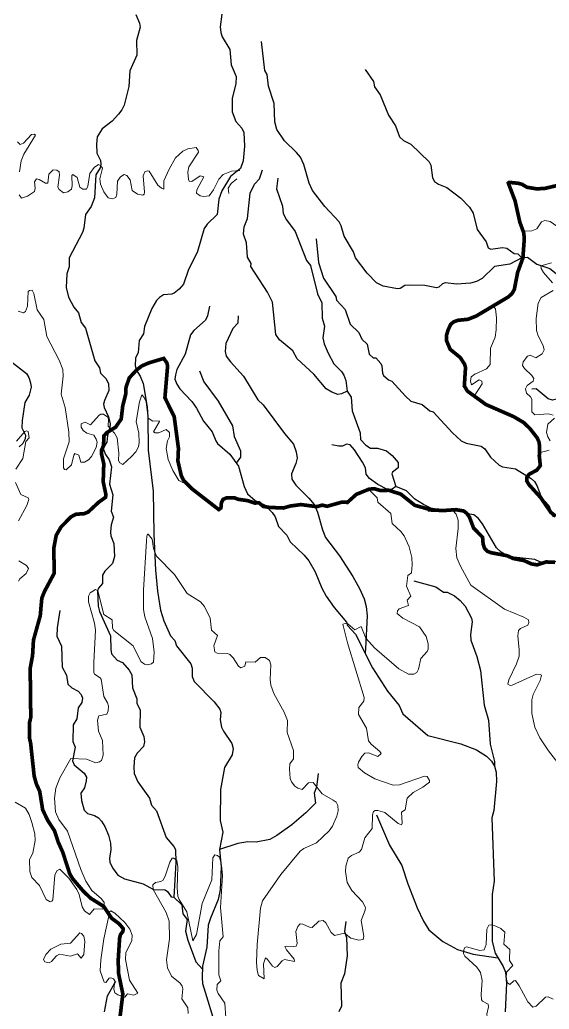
# Model space of a CAD drawing. Header units: feet. Extents: x -72 to 1107026, y -16 to 8357890.
# Drawn here: x 744780 to 759175, y 8214493 to 8241400 of the extents above; entities that cross this region are included whole.
import ezdxf

# ---------------------------------------------------------------- set-up
doc = ezdxf.new("R2010")
doc.units = ezdxf.units.FT
doc.header["$LTSCALE"] = 10
doc.header["$MEASUREMENT"] = 0
doc.layers.add('CURVAS_PERU_500_PSAD-18', color=23, linetype='CONTINUOUS', lineweight=5)
doc.layers.add('Hidrografia-IGN-QUEBRADAS', color=151, linetype='CONTINUOUS', lineweight=25)
doc.layers.add('INEI-PROV-PSAD56', color=7, linetype='CONTINUOUS')

msp = doc.modelspace()

# ---------------------------------------------------------------- linework, layer by layer
at = {"layer": 'CURVAS_PERU_500_PSAD-18'}
for points in [[(744770, 8237267), (744815, 8237564), (744893, 8237747), (745207, 8238258), (745171, 8238287), (745100, 8238278), (744880, 8238040), (744790, 8238011), (744719, 8238080)], [(750761, 8237300), (750540, 8237282), (750307, 8237196), (750193, 8237065), (750051, 8236773), (749929, 8236616), (749783, 8236595), (749686, 8236615), (749584, 8236682), (749598, 8236779), (749780, 8237133), (749686, 8237160), (749460, 8237005), (749387, 8237015), (749363, 8237057), (749349, 8237256), (749379, 8237402), (749636, 8237800), (749633, 8237849), (749573, 8237924), (749352, 8237889), (749215, 8237830), (749016, 8237644), (748841, 8237341), (748701, 8237020), (748698, 8236798), (748630, 8236817), (748536, 8236900), (748295, 8237279), (748249, 8237294), (748180, 8237267), (748133, 8237157), (748175, 8236709), (748163, 8236661), (748126, 8236631), (747981, 8236662), (747835, 8236755), (747777, 8237046), (747689, 8237166), (747622, 8237195), (747517, 8237130), (747433, 8237007), (747418, 8236659), (747393, 8236564), (747301, 8236531), (747182, 8236561), (747065, 8236722), (746979, 8236930), (746958, 8237077), (747028, 8237367), (746988, 8237429), (746922, 8237465), (746799, 8237385), (746682, 8237223), (746634, 8236879), (746593, 8236790), (746495, 8236793), (746411, 8236844), (746336, 8237107), (746221, 8237196), (746194, 8237162), (746208, 8236887), (746185, 8236791), (746086, 8236718), (745969, 8236693), (745852, 8236786), (745814, 8236850), (745858, 8237171), (745850, 8237269), (745790, 8237312), (745692, 8237323), (745570, 8237204), (745544, 8236957), (745475, 8236956), (745303, 8237058), (745232, 8237076), (745182, 8236995), (745198, 8236821), (745176, 8236726), (744991, 8236601), (744826, 8236546), (744766, 8236643)], [(750460, 8236678), (750447, 8236820), (750526, 8236945), (750681, 8237075)], [(758466, 8235649), (758703, 8235661), (758840, 8235719), (758961, 8235907), (759054, 8235938), (759201, 8235916), (759383, 8235786), (759530, 8235874), (759851, 8235840), (760053, 8235933), (760341, 8235865), (760609, 8236044), (760979, 8236097), (761379, 8236105), (761503, 8236087), (761580, 8236028), (761636, 8235862), (761679, 8235803), (761828, 8235807), (762141, 8235958), (762364, 8235954), (762409, 8236037), (762174, 8236259), (761591, 8236731)], [(759268, 8234248), (759015, 8234524), (758955, 8234633), (758947, 8234706), (759233, 8234787)], [(746120, 8229922), (746113, 8230185), (746016, 8230859), (745903, 8231215), (745957, 8231711), (745948, 8231885), (745853, 8232143), (745520, 8232786), (745437, 8233253), (745251, 8233516), (745159, 8233955), (745117, 8234044), (745044, 8234037), (745005, 8234008), (744993, 8233610), (744939, 8233471), (744879, 8233432), (744736, 8233474)], [(759279, 8230650), (759159, 8230680), (758786, 8230655), (758698, 8230737), (758704, 8231085), (758668, 8231149), (758554, 8231246), (758530, 8231366), (758575, 8231453), (758736, 8231571), (758753, 8231642), (758698, 8231723), (758500, 8231913), (758449, 8231998), (758468, 8232095), (758587, 8232254), (758656, 8232276), (758814, 8232209), (758981, 8232317), (759041, 8232424), (759014, 8232545), (758871, 8232808), (758827, 8232951), (758822, 8233276), (758874, 8233697), (758960, 8233846), (759283, 8234034)], [(757136, 8231168), (757356, 8231504), (757340, 8231575), (757272, 8231604), (757062, 8231477), (757033, 8231569), (757056, 8231691), (757155, 8231765), (757473, 8231910), (757566, 8232024), (757582, 8232471), (757704, 8232772), (757734, 8232969), (757746, 8233294), (757715, 8233540), (757667, 8233598), (757638, 8233610)], [(749253, 8228850), (749217, 8228813), (749109, 8228867), (748941, 8229145), (748814, 8229444), (748764, 8229745), (748794, 8229946), (748852, 8230056), (748855, 8230179), (748763, 8230256), (748557, 8230168), (748458, 8230170), (748419, 8230197), (748582, 8230475), (748570, 8230494), (748396, 8230485), (748274, 8230567), (748216, 8231011), (748165, 8231125), (748099, 8231197), (748034, 8231011), (747945, 8230476), (748013, 8230160), (748030, 8229901), (748011, 8229786), (747937, 8229655), (747822, 8229523), (747583, 8229303), (747502, 8229349), (747467, 8229415), (747477, 8229614), (747429, 8230029), (747354, 8230159), (747271, 8230250)], [(747271, 8230250), (747186, 8230345), (747195, 8230543), (747178, 8230590), (747055, 8230671), (746981, 8230676), (746942, 8230645), (746707, 8230387), (746555, 8230454), (746450, 8230415), (746448, 8230317), (746501, 8230233), (746601, 8230158), (746789, 8230100), (746861, 8229998), (746882, 8229914), (746860, 8229767), (746727, 8229527), (746646, 8229432), (746538, 8229372), (746441, 8229373), (746387, 8229562), (746274, 8229602), (746246, 8229562), (746183, 8229296), (746038, 8229161), (745994, 8229173), (745969, 8229216), (745973, 8229460), (746120, 8229922)], [(759200, 8229953), (759133, 8230059), (759101, 8230179), (759133, 8230399), (759320, 8230563)], [(744689, 8229938), (744918, 8230205), (744965, 8230218), (745011, 8230202), (745036, 8230034), (744949, 8229935), (744863, 8229469), (744669, 8229179)], [(758909, 8229636), (758936, 8229635), (759177, 8229696)], [(744668, 8228815), (744806, 8228493), (745005, 8228397), (745025, 8228355), (744969, 8228189), (744742, 8227772)], [(746164, 8221307), (746597, 8221297), (746847, 8221194), (746944, 8221217), (747005, 8221259), (747046, 8221402), (747032, 8221801), (746921, 8222051), (746896, 8222349), (746930, 8222469), (747145, 8222516), (747185, 8222606), (747192, 8222731), (747168, 8222827), (747066, 8222998), (746989, 8223466), (746962, 8223507), (746816, 8223603), (746798, 8223649), (746790, 8223923), (746835, 8224797), (746808, 8224995), (746651, 8225573), (746651, 8225722), (746693, 8225812), (746836, 8225909), (746898, 8225875), (747062, 8225224), (747288, 8225078), (747301, 8224855), (747335, 8224790), (747865, 8224374), (748074, 8223951), (748172, 8223875), (748244, 8223855), (748365, 8223883), (748420, 8223932), (748436, 8224206), (748386, 8224577), (748181, 8225166), (748144, 8225363), (748144, 8225887), (748225, 8227234), (748236, 8227359), (748250, 8227407), (748273, 8227407), (748379, 8227272), (748413, 8227021), (748495, 8226811), (748991, 8226318), (749331, 8225795), (749690, 8225570), (749806, 8225440), (749953, 8225124), (749996, 8224803), (750156, 8224656), (750053, 8224377), (750086, 8224208), (750149, 8224171), (750424, 8224166), (750494, 8224141), (750581, 8224052), (750730, 8223821), (750789, 8223777), (750900, 8223824), (750930, 8223941), (751178, 8223932), (751325, 8224062), (751449, 8224061), (751569, 8223975), (751602, 8223856), (751586, 8223457), (751603, 8223308), (751691, 8223075), (751965, 8222569), (752063, 8222340), (752047, 8222017), (752226, 8221524), (752220, 8221301), (752126, 8221168), (752115, 8221019), (752136, 8220770), (752167, 8220675), (752261, 8220560), (752343, 8220503), (752461, 8220469), (752634, 8220646), (752754, 8220662), (752998, 8220349), (753303, 8220180), (753383, 8220120), (753431, 8220034), (753437, 8219885), (753404, 8219739), (753279, 8219467), (753190, 8219346), (752846, 8219020), (752507, 8218861), (752407, 8218788), (751875, 8218157), (751380, 8217437), (751329, 8217244), (751232, 8216249), (751216, 8215774), (751234, 8215550), (751273, 8215406), (751423, 8215319), (751402, 8215728), (751460, 8215889), (751519, 8215848), (751653, 8215668), (751716, 8215629), (751782, 8215658), (751917, 8215806), (751980, 8215845), (752248, 8215794), (752238, 8215857), (752028, 8216105), (751986, 8216194), (752029, 8216211), (752228, 8216194), (752299, 8216212), (752320, 8216282), (752283, 8216603), (752337, 8216743), (752406, 8216813), (752479, 8216810), (752659, 8216723), (752732, 8216713), (752908, 8216887), (753026, 8216909), (753097, 8216840), (753249, 8216582), (753341, 8216500), (753605, 8216563), (753778, 8216427), (753995, 8216367), (754113, 8216386), (754131, 8216483), (754066, 8216902), (754169, 8217182), (754176, 8217256), (754096, 8217410), (753809, 8217723), (753685, 8217940), (753640, 8218234), (753644, 8218384), (753704, 8218599), (753802, 8218675), (754008, 8218765), (754075, 8218837), (754158, 8219150), (754357, 8219403), (754369, 8219777), (754398, 8219871), (754440, 8219897), (754514, 8219898), (754705, 8219840), (755072, 8219541), (755162, 8219509), (755178, 8219555), (755161, 8219854), (755257, 8219914), (755311, 8220233), (755477, 8220382), (755737, 8220530), (755916, 8220665), (755919, 8220714), (755854, 8220819), (755783, 8220834), (755101, 8220591), (754928, 8220585), (754434, 8220759), (754154, 8220924), (753983, 8221070), (753971, 8221142), (753991, 8221214), (754076, 8221367), (754162, 8221457), (754258, 8221465), (754512, 8221366), (754604, 8221443), (754566, 8221505), (754336, 8221697), (754258, 8221794), (754208, 8222138), (753993, 8222503), (753998, 8222700), (754136, 8222874), (754142, 8222973), (753687, 8224454), (753559, 8224963), (753627, 8224985), (753700, 8224969), (753894, 8224814), (754061, 8224903), (754189, 8224580), (754425, 8224322), (755085, 8223749), (755345, 8223601), (755492, 8223601), (755578, 8223650), (755621, 8223740), (755687, 8224031), (755852, 8224218), (755885, 8224284), (755886, 8224433), (755833, 8224626), (755647, 8224891), (755193, 8225126), (755041, 8225250), (755051, 8225323), (755093, 8225385), (755348, 8225475), (755317, 8225618), (755416, 8225723), (755295, 8225994), (755334, 8226289), (755433, 8226356), (755449, 8226580), (755437, 8226780), (755365, 8227070), (755227, 8227364), (755143, 8227488), (754901, 8227703), (754869, 8227970), (754511, 8228280), (754497, 8228397), (754310, 8228588)], [(759572, 8220989), (759158, 8221521), (758923, 8221875), (758780, 8222167), (758698, 8222532), (758701, 8222906), (758740, 8223050), (758929, 8223431), (758969, 8223573), (758927, 8223598), (758828, 8223600), (758166, 8223306), (758117, 8223297), (758054, 8223336), (758077, 8223454), (758283, 8223882), (758354, 8224095), (758361, 8224270), (758323, 8224643), (758341, 8224791), (758394, 8224842), (758597, 8224936), (758624, 8225005), (758615, 8225079), (758489, 8225157), (757958, 8225376), (757041, 8226027), (756759, 8226539), (756666, 8226771), (756636, 8227018), (756702, 8227564), (756696, 8227788), (756644, 8227954), (756550, 8228055)], [(744751, 8226683), (744967, 8226557), (745016, 8226475), (744956, 8226340), (744784, 8226195), (744746, 8226131)], [(747068, 8217279), (747078, 8217296), (747078, 8217394), (747002, 8217493), (746740, 8217724), (746575, 8217974), (746436, 8218295), (746081, 8219336), (745841, 8219653), (745755, 8219861), (745727, 8220234), (745758, 8220507), (745870, 8220784), (746164, 8221307)], [(744659, 8220120), (744940, 8219962), (745034, 8219786), (745112, 8219574), (745185, 8219258), (745195, 8219084), (745137, 8218739), (745046, 8218562), (745055, 8218238), (745106, 8218072), (745315, 8217859), (745495, 8217475), (745602, 8217416), (745649, 8217430), (745678, 8217470), (745735, 8218142), (745786, 8218255), (745870, 8218305), (746111, 8218055), (746329, 8217751), (746394, 8217616), (746480, 8217277), (746542, 8217170), (746680, 8217067), (746806, 8217219), (747027, 8217213), (747068, 8217279)], [(749358, 8214379), (749346, 8214528), (749188, 8214779), (749212, 8215051), (749199, 8215124), (749139, 8215204), (748908, 8215395), (748798, 8215618), (748772, 8215840), (748852, 8216409), (748838, 8216883), (748760, 8217120), (748403, 8217749), (748399, 8217873), (748468, 8217936), (748616, 8217962), (748677, 8218003), (748744, 8218137), (748857, 8218494), (748920, 8218601), (748968, 8218597), (749047, 8218537), (749080, 8218368), (749057, 8217793), (749076, 8217570), (749111, 8217476), (749322, 8217139), (749485, 8216356), (749589, 8216529), (749743, 8217364), (750003, 8218013), (750032, 8218610), (750087, 8218690), (750159, 8218676), (750212, 8218625), (750263, 8218406), (750290, 8218132), (750239, 8217260), (750313, 8216464), (750219, 8216352), (750192, 8216078), (750189, 8215429), (750248, 8215266), (750149, 8215161), (750134, 8215013), (750172, 8214921), (750356, 8214655), (750384, 8214260)], [(747207, 8217071), (747069, 8216404), (746983, 8215835), (746965, 8215537), (747074, 8215233), (747117, 8215219), (747206, 8215338), (747255, 8215347), (747325, 8215322), (747364, 8215261), (747339, 8215038), (747361, 8214943), (747443, 8214887), (747574, 8214841)], [(747574, 8214841), (747636, 8214818), (747710, 8214913), (747880, 8214875), (747988, 8214927), (747766, 8215284), (747658, 8215848), (747668, 8216022), (747825, 8216362), (747834, 8216510), (747772, 8216673), (747639, 8216854), (747365, 8217109), (747257, 8217166), (747221, 8217138), (747207, 8217071)], [(757272, 8215546), (757209, 8215636), (756879, 8215940), (756848, 8216008), (756850, 8216107), (756881, 8216175), (756927, 8216190), (757288, 8216093), (757407, 8216111), (757458, 8216250), (757476, 8216674), (757531, 8216781), (757605, 8216789), (757725, 8216755), (757857, 8216685), (757968, 8216586), (757945, 8216265), (758105, 8216118), (758094, 8215851)], [(758094, 8215851), (758092, 8215819), (758186, 8215678), (758017, 8215502), (758006, 8215329), (758045, 8215212), (758105, 8215169), (758214, 8215267), (758258, 8215273), (758359, 8215131), (758594, 8214690), (758731, 8214547), (758820, 8214578), (759070, 8214820), (759144, 8214827), (759279, 8214767)], [(757269, 8213445), (757271, 8213659), (757435, 8213694), (757504, 8213853), (757657, 8213934), (757684, 8214078), (757659, 8214148), (757486, 8214288), (757480, 8214362), (757527, 8214556), (757515, 8214629), (757361, 8214711), (757335, 8214752), (757325, 8214901), (757354, 8215275), (757309, 8215494), (757272, 8215546)]]:
    msp.add_lwpolyline(points, dxfattribs=at)
msp.add_lwpolyline([(746445, 8215883), (746346, 8215995), (746159, 8215938), (745864, 8215986), (745774, 8215947), (745645, 8215794), (745581, 8215757), (745461, 8215785), (745429, 8215849), (745485, 8215985), (745627, 8216125), (745893, 8216261), (746162, 8216293), (746415, 8216567), (746461, 8216554), (746524, 8216477), (746551, 8216331), (746524, 8215983)], close=True, dxfattribs=at)
at = {"layer": 'Hidrografia-IGN-QUEBRADAS'}
for p, q in [((754179, 8224298), (754169, 8224175)), ((757683, 8221225), (757688, 8221107))]:
    msp.add_line(p, q, dxfattribs=at)
for points in [[(747932, 8241544), (748032, 8241312), (748054, 8241195), (747958, 8240834), (747962, 8240437), (747768, 8240009), (747741, 8239589), (747616, 8239081), (747554, 8238949), (747465, 8238832), (747293, 8238643), (747016, 8238430), (746886, 8238219), (746863, 8238021), (746878, 8237772), (746974, 8237570), (746987, 8237472), (746963, 8237375), (746849, 8237183), (746808, 8236561), (746723, 8236326), (746564, 8236103), (746521, 8235732), (746482, 8235613), (746120, 8234929), (746121, 8234681), (746058, 8234492), (746041, 8234118), (746109, 8233853), (746251, 8233588), (746375, 8233433), (746445, 8233168), (746568, 8233013), (746822, 8232124), (746947, 8231938), (746973, 8231791), (747131, 8231632), (747192, 8231496), (747201, 8231322), (747079, 8231049), (747060, 8230951), (747075, 8230853), (747191, 8230604), (747237, 8230409), (747233, 8230310), (747163, 8230096), (747149, 8229911), (747061, 8229791), (747055, 8229716), (747108, 8229576), (747207, 8229432), (747270, 8229242), (747222, 8228770), (747309, 8228485), (747267, 8228038), (747327, 8227876), (747261, 8227662), (747245, 8227463), (747258, 8227364), (747338, 8227154), (747358, 8226805), (747304, 8226614), (747094, 8226401), (747026, 8226297), (747030, 8226074), (746917, 8225944), (746889, 8225875), (746909, 8225452), (746945, 8225307), (747249, 8224650), (747253, 8224277), (747277, 8224154), (747424, 8223987), (747576, 8223923), (747754, 8223714), (747827, 8223584), (747848, 8223236), (747963, 8222932), (747959, 8222808), (748052, 8222634), (748040, 8222160), (748149, 8221909), (748173, 8221761), (748147, 8221640), (747975, 8221459), (747901, 8221330), (747877, 8221081), (747889, 8220907), (747990, 8220680), (748303, 8220228), (748361, 8220038), (748493, 8219890), (748756, 8219162), (748971, 8218920), (749017, 8218832), (749024, 8218483), (748969, 8217536)], [(750272, 8241552), (750231, 8241204), (750242, 8241055), (750286, 8240939), (750490, 8240596), (750525, 8240174), (750659, 8239853), (750651, 8239654), (750552, 8239267), (750559, 8238893), (750658, 8238638), (750820, 8238448), (750874, 8238336), (750893, 8237962), (750851, 8237565), (750780, 8237353), (750506, 8237138), (750276, 8236752), (750190, 8236518), (750146, 8236108), (749878, 8235845), (749789, 8235725), (749610, 8235101), (749355, 8234586), (749230, 8234208), (749118, 8234074), (748978, 8233969), (748911, 8233936), (748689, 8233916), (748582, 8233851), (748493, 8233763), (748369, 8233547), (748172, 8233060), (748147, 8232863), (748022, 8232677), (747995, 8232354), (747926, 8232195), (747913, 8231996), (747942, 8231876), (748057, 8231712), (748134, 8231507), (748242, 8230867), (748265, 8230593), (748272, 8229699), (748405, 8228582), (748422, 8227407), (748470, 8226434), (748526, 8225861), (748606, 8225343), (748694, 8225056), (748882, 8224648), (748998, 8224517), (749042, 8224375), (749431, 8223887), (749466, 8223768), (749468, 8223544), (749525, 8223406), (750066, 8222853), (750222, 8222657), (750242, 8222561), (750225, 8222362), (750265, 8222166), (750317, 8222053), (750542, 8221722), (750582, 8221579), (750555, 8221408), (750348, 8221068), (750238, 8220471), (750226, 8219621), (750297, 8219305), (750212, 8218839), (750255, 8218367), (750228, 8217742), (750177, 8217473), (749961, 8216967), (749903, 8216776), (749867, 8216178), (749752, 8215666), (749735, 8215342), (749751, 8215193), (750136, 8213926)], [(758434, 8234928), (758106, 8234755), (757691, 8234690), (757356, 8234360), (757202, 8234279), (757035, 8234233), (756664, 8234212), (756343, 8234245), (756277, 8234219), (756178, 8234132), (756112, 8234114), (755794, 8234178), (755372, 8234187), (755252, 8234170), (755122, 8234092), (755052, 8234079), (754658, 8234158), (754483, 8234245), (754226, 8234509), (753907, 8234923), (753857, 8235090), (753599, 8235512), (753516, 8235800), (753461, 8235908), (753071, 8236323), (752743, 8236760), (752645, 8236957), (752503, 8237463), (752411, 8237661), (752304, 8237794), (751981, 8238107), (751769, 8238417), (751713, 8238627), (751699, 8239125), (751542, 8239595), (751509, 8239915), (751444, 8240019), (751350, 8240807)], [(754171, 8240049), (754397, 8239724), (754423, 8239577), (754581, 8239356), (754807, 8238807), (754999, 8238519), (755106, 8238217), (755216, 8238115), (755414, 8238019), (755915, 8237540), (755953, 8237450), (755999, 8237104), (756057, 8236999), (756162, 8236928), (756394, 8236843), (756768, 8236548), (757011, 8236303), (757108, 8236139), (757216, 8235700), (757465, 8235361), (757519, 8235195), (757583, 8235164), (757908, 8235203), (758026, 8235192), (758225, 8235041), (758323, 8235039), (758434, 8234928)], [(753680, 8231303), (753523, 8231229), (753424, 8231214), (753262, 8231273), (753114, 8231365), (752778, 8231760), (752326, 8232182), (752205, 8232398), (751842, 8232697), (751740, 8232838), (751653, 8233723), (751518, 8233989), (751060, 8234693), (751067, 8234770), (750968, 8234940), (750940, 8235336), (750867, 8235570), (750877, 8235769), (750972, 8235997), (751042, 8236686), (751159, 8236933), (751295, 8237076), (751382, 8237316)], [(751794, 8237094), (751764, 8236799), (751921, 8236329), (751943, 8236135), (752032, 8235958), (752267, 8235639), (752579, 8234858), (752680, 8234717), (752873, 8233949), (752997, 8233706), (752998, 8233286), (753061, 8233072), (753022, 8232749), (753059, 8232584), (753162, 8232331), (753317, 8232046), (753529, 8231838), (753595, 8231733), (753643, 8231593), (753680, 8231303)], [(752840, 8235445), (752900, 8234798), (753042, 8234372), (753371, 8233871), (753392, 8233777), (753627, 8233519), (753765, 8233119), (753998, 8232893), (754079, 8232713), (754224, 8232576), (754280, 8232311), (754390, 8232211), (754463, 8232204), (754596, 8232056), (754625, 8231987), (754638, 8231788), (754673, 8231722), (754804, 8231607), (754899, 8231576), (755265, 8231166), (755413, 8231032), (755723, 8230942), (755930, 8230762), (756022, 8230740), (756548, 8230170), (756784, 8229947), (756921, 8229888), (757327, 8229801), (757422, 8229730), (757581, 8229508), (757816, 8229284), (757905, 8229241), (758256, 8229186), (758683, 8228929), (758772, 8228841), (758837, 8228735), (758968, 8228411), (759168, 8228190), (759278, 8227885)], [(758434, 8234928), (758581, 8234942), (758839, 8234750), (759194, 8234639), (759501, 8234393), (759844, 8234066), (760052, 8233824), (760103, 8233656), (760124, 8233409), (760318, 8233006), (760621, 8232649), (761091, 8232209), (761389, 8232032), (761626, 8231961), (761980, 8231691), (762328, 8231564), (762478, 8231437), (762599, 8231250), (762668, 8230784), (762821, 8230366), (762825, 8229871)], [(749939, 8233616), (749881, 8233347), (749830, 8233234), (749512, 8232954), (749424, 8232833), (749280, 8232304), (749054, 8231887), (749012, 8231744), (749000, 8231629), (749048, 8231487), (749130, 8231361), (749455, 8231016), (749588, 8230835), (749773, 8230481), (750007, 8230195), (750107, 8229950), (750160, 8229878), (750492, 8229585), (750726, 8229262), (750880, 8228709), (750970, 8228504), (751181, 8228329), (751449, 8228198), (751642, 8228002), (751727, 8227879), (751818, 8227621), (752038, 8227382), (752129, 8227205), (752509, 8226844), (752635, 8226689), (752807, 8226384), (752992, 8225947), (753112, 8225728), (753327, 8225421), (753667, 8225021), (753690, 8224928), (753911, 8224689), (754370, 8223774), (754776, 8223144), (755091, 8222756), (755194, 8222530), (755878, 8221936), (756775, 8221708), (757195, 8221550), (757469, 8221375), (757610, 8221234), (757688, 8221107), (757732, 8220938), (757746, 8220688), (757666, 8219893), (757611, 8219701), (757682, 8217978), (757622, 8217609), (757627, 8216334), (757703, 8216020), (757925, 8215658), (757989, 8215496), (758014, 8215197), (757976, 8214423)], [(750716, 8233347), (750713, 8233149), (750575, 8233006), (750381, 8232601), (750365, 8232377), (750389, 8232255), (750506, 8232094), (750864, 8231710), (751251, 8231068), (751394, 8230930), (751975, 8230147), (752220, 8229856), (752299, 8229650), (752322, 8229477), (752290, 8229331), (752171, 8229056), (752177, 8228910), (752286, 8228743), (752643, 8228393), (752782, 8228217), (752874, 8228012), (753008, 8227530), (753093, 8227322), (753470, 8226825), (753834, 8226256), (754021, 8225931), (754141, 8225657), (754200, 8225440), (754224, 8225191), (754179, 8224298)], [(744554, 8232099), (744961, 8231778), (745026, 8231671), (745074, 8231529), (745087, 8231405), (745038, 8231187), (744921, 8230996), (744842, 8230503), (744837, 8230303), (744934, 8230102), (744928, 8230002), (744860, 8229874), (744767, 8229790)], [(749670, 8231853), (749788, 8231551), (750176, 8231030), (750561, 8230357), (750613, 8230064), (750785, 8229682), (750780, 8229509), (750667, 8229344)], [(762825, 8229871), (762566, 8229772), (762407, 8229746), (762192, 8229884), (762096, 8230027), (761967, 8230349), (761650, 8230761), (761495, 8231231), (761339, 8231432), (761182, 8231548), (761091, 8231566), (760836, 8231548), (760610, 8231739), (760384, 8231797), (760235, 8231789), (760000, 8231633), (759497, 8231137), (759409, 8231091), (759260, 8231060), (759146, 8231093), (758822, 8231362), (758704, 8231357)], [(753680, 8231303), (753789, 8231137), (753818, 8230767), (754039, 8230163), (754042, 8229989), (754186, 8229835), (754313, 8229750), (754510, 8229752), (754748, 8229675), (754906, 8229553), (755065, 8229361), (755071, 8229216), (754913, 8229101), (754900, 8229053), (755003, 8228708)], [(755003, 8228708), (754901, 8228636), (754778, 8228629), (754512, 8228766), (754287, 8228924), (754197, 8229043), (754178, 8229216), (754098, 8229371), (753879, 8229706), (753762, 8229839), (753659, 8229859), (753554, 8229808), (753454, 8229802), (753266, 8229845)], [(759710, 8226812), (759363, 8226670), (759141, 8226636), (758918, 8226660), (758786, 8226727), (758214, 8226787), (758020, 8226832), (757869, 8226921), (757746, 8227044), (757364, 8227689), (757239, 8227844), (757124, 8227940), (756904, 8227977), (756802, 8228045), (756202, 8228069), (755959, 8228122), (755754, 8228216), (755520, 8228360), (755296, 8228593), (755003, 8228708)], [(755493, 8226139), (756096, 8225975), (756302, 8225837), (756400, 8225832), (756603, 8225734), (756756, 8225607), (756888, 8225456), (757063, 8225126), (757081, 8225029), (757036, 8224682), (757040, 8224532), (757208, 8224089), (757305, 8223701), (757405, 8222757), (757520, 8222349), (757569, 8221701), (757683, 8221225)], [(745868, 8225332), (745798, 8224862), (745788, 8224638), (745910, 8224367), (745928, 8223794), (746048, 8223576), (746086, 8223332), (746194, 8223229), (746372, 8223143), (746452, 8223047), (746485, 8222953), (746468, 8222831), (746367, 8222692), (746332, 8222394), (746232, 8222225), (746222, 8221776), (746282, 8221616), (746210, 8221249), (746263, 8221138), (746528, 8220910), (746590, 8220803), (746589, 8220704), (746537, 8220511), (746442, 8220367), (746459, 8220168), (746530, 8219903), (746619, 8219818), (746810, 8219762), (746917, 8219697), (747006, 8219610), (747097, 8219461), (747194, 8219230), (747246, 8219012), (747259, 8218837), (747218, 8218591), (747228, 8218492), (747301, 8218334), (747450, 8218134), (747625, 8218041), (748131, 8217903), (748415, 8217746), (748737, 8217737), (748798, 8217696), (748894, 8217549), (748969, 8217536)], [(752889, 8220900), (752849, 8220527), (752781, 8220367), (752819, 8220099), (752558, 8219830), (752175, 8219509), (751770, 8219217), (751576, 8219104), (751208, 8219034), (750984, 8219043), (750713, 8218995), (750212, 8218839)], [(754477, 8219780), (754833, 8218954), (755171, 8218399), (755331, 8217900), (755588, 8217249), (755757, 8216887), (755905, 8216655), (756284, 8216331), (756680, 8216119), (757111, 8215992), (757781, 8215893)], [(748969, 8217536), (749189, 8217335), (749211, 8217088), (749332, 8216932), (749290, 8216612), (749346, 8216369), (749569, 8215785), (749748, 8215578)], [(753644, 8216879), (753605, 8216607), (753667, 8216447), (753684, 8215948), (753609, 8215454), (753507, 8215201), (753523, 8214576), (753453, 8214420)], [(747087, 8214419), (747163, 8214861), (747390, 8215257)]]:
    msp.add_lwpolyline(points, dxfattribs=at)
at = {"layer": 'INEI-PROV-PSAD56', "const_width": 100}
for points in [[(759353, 8227897), (759218, 8228005), (758943, 8228406), (758623, 8228759), (758562, 8228864), (758566, 8228956), (758626, 8229039), (758839, 8229154), (758933, 8229275), (758905, 8229536), (758915, 8229783), (758896, 8229919), (758849, 8230029), (758646, 8230288), (758473, 8230452), (758207, 8230608), (757456, 8230936), (756952, 8231301), (756867, 8231441), (756899, 8231944), (756875, 8232030), (756756, 8232215), (756482, 8232438), (756384, 8232671), (756386, 8232834), (756425, 8232963), (756494, 8233113), (756569, 8233182), (756696, 8233228), (756964, 8233255), (757186, 8233341), (758069, 8233867), (758168, 8233961), (758226, 8234065), (758317, 8234532), (758459, 8234922), (758498, 8235456), (758479, 8235616), (758376, 8235896), (758247, 8236474), (758063, 8236958), (758088, 8236978), (758150, 8236972), (758325, 8236955), (758439, 8236924), (758567, 8236847), (758830, 8236802), (759052, 8236813), (759429, 8236902)], [(747499, 8214223), (747582, 8214909), (747468, 8215456), (747455, 8215810), (747494, 8216422), (747517, 8216519), (747585, 8216610), (747590, 8216687), (747480, 8216817), (747276, 8216968), (747061, 8217289), (746710, 8217509), (746511, 8217698), (746215, 8218045), (746138, 8218177), (745950, 8218757), (745822, 8219045), (745725, 8219345), (745541, 8219625), (745402, 8219918), (745322, 8220419), (745233, 8220613), (745172, 8220828), (745075, 8221728), (745040, 8221887), (745042, 8222273), (745079, 8222432), (745063, 8223764), (745128, 8224113), (745152, 8224529), (745337, 8225196), (745379, 8225672), (745453, 8225856), (745717, 8226350), (745705, 8227030), (745771, 8227380), (745902, 8227608), (746174, 8227883), (746309, 8227954), (746523, 8227967), (746637, 8228011), (746919, 8228275), (747114, 8228416), (747120, 8228498), (747048, 8228836), (747064, 8229324), (747000, 8229601), (747006, 8229707), (747056, 8229813), (747069, 8230085), (747145, 8230171), (747387, 8230322), (747538, 8230543), (747579, 8230897), (747659, 8231214), (747669, 8231407), (747756, 8231660), (747960, 8231881), (748101, 8231988), (748290, 8232069), (748693, 8232190), (748780, 8232068), (748799, 8231983), (748726, 8231122), (748979, 8230606), (749094, 8229744), (749079, 8229401), (749171, 8229003), (749233, 8228877), (749460, 8228646), (750190, 8228080), (750249, 8228124), (750262, 8228267), (750307, 8228358), (750400, 8228398), (750495, 8228398), (750622, 8228397), (750718, 8228360), (750979, 8228322), (751171, 8228257), (751283, 8228265), (751399, 8228167), (751567, 8228139), (751946, 8228123), (752131, 8228176), (752423, 8228216), (752857, 8228160), (753002, 8228201), (753137, 8228170), (753539, 8228283), (753689, 8228276), (753930, 8228494), (754279, 8228636), (754423, 8228647), (754587, 8228597), (754810, 8228605), (755139, 8228500), (755519, 8228196), (755891, 8228094), (755911, 8228071), (756307, 8228054), (756641, 8228078), (756852, 8228041), (756931, 8227979), (757005, 8227878), (757119, 8227575), (757362, 8227329), (757379, 8227137), (757414, 8227031), (757489, 8226947), (757603, 8226905), (758029, 8226826), (758195, 8226750), (758490, 8226693), (758692, 8226602), (758843, 8226577), (759094, 8226656), (759337, 8226645)]]:
    msp.add_lwpolyline(points, dxfattribs=at)

doc.saveas('drawing.dxf')
